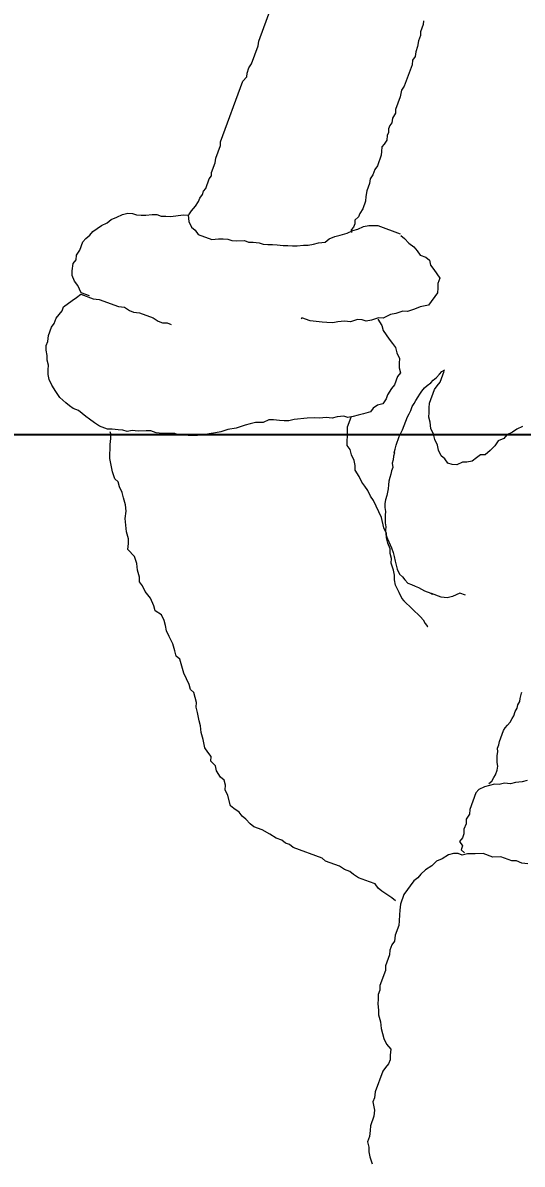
# Model space of a CAD drawing. Header units: millimetres. Extents: x 322668 to 332469, y 13187 to 20117.
# Drawn here: x 327921.3 to 327945.1, y 17531.2 to 17585.6 of the extents above; entities that cross this region are included whole.
import ezdxf

# ---------------------------------------------------------------- set-up
doc = ezdxf.new("R2010")
doc.units = ezdxf.units.MM
doc.header["$LTSCALE"] = 50
doc.header["$MEASUREMENT"] = 0
doc.header["$PDMODE"] = 3
doc.header["$PDSIZE"] = -0.5
doc.layers.get('0').update_dxf_attribs({"linetype": 'CONTINUOUS'})
doc.layers.get('DEFPOINTS').update_dxf_attribs({"linetype": 'CONTINUOUS'})
doc.layers.add('ekp-insan', color=251, linetype='CONTINUOUS', lineweight=15)
doc.layers.add('GRC-Ekipman', color=4, linetype='CONTINUOUS', lineweight=25)
doc.layers.add('MIM_OLCU-DIS', color=1, linetype='CONTINUOUS')
doc.styles.add('OLCU', font='TSIMPLEX.SHX', dxfattribs={"width": 0.7})
doc.dimstyles.new('200-OLCU-DIŞ', dxfattribs={"dimtxt": 30, "dimasz": 10, "dimexe": 0, "dimexo": 0, "dimgap": 10, "dimtad": 1, "dimdec": 1, "dimdsep": 46, "dimtxsty": 'OLCU', "dimblk1": 'DOT', "dimblk2": 'DOT', "dimsah": 1, "dimcen": 0, "dimclrd": 7, "dimclre": 7, "dimclrt": 4, "dimadec": 0, "dimazin": 0, "dimtfac": 1, "dimtdec": 1, "dimtix": 1, "dimtmove": 2, "dimatfit": 3, "dimldrblk": 'DOT', "dimfxl": 0, "dimtolj": 1, "dimarcsym": 0})

# ---------------------------------------------------------------- blocks, each defined once
blk = doc.blocks.new('_DOT')
at = {"color": 0, "linetype": 'ByBlock'}
blk.add_line((-0.5, 0), (-1, 0), dxfattribs=at)
at = {"color": 0, "linetype": 'ByBlock', "const_width": 0.5}
blk.add_lwpolyline([(-0.25, 0, 1), (0.25, 0, 1)], format="xyb", close=True, dxfattribs=at)
blk = doc.blocks.new('*D159')
at = {"layer": 'DEFPOINTS', "color": 0}
for p in [(329577.746, 18407.964, -57.501), (327588.544, 14892.995), (330092.587, 14892.995)]:
    blk.add_point(p, dxfattribs=at)
at = {"layer": 'MIM_OLCU-DIS', "color": 7, "lineweight": -2}
for p, q in [((330052.834, 18407.964), (330092.587, 18407.964)), ((330092.587, 18397.964), (330092.587, 14902.995)), ((330052.587, 14892.995), (330092.587, 14892.995))]:
    blk.add_line(p, q, dxfattribs=at)
at = {"layer": 'MIM_OLCU-DIS', "color": 7, "lineweight": -2, "xscale": 10, "yscale": 10, "zscale": 10}
for p, rotation in [((330092.587, 18407.964), 90), ((330092.587, 14892.995), 270)]:
    blk.add_blockref('_DOT', p, dxfattribs=dict(at, rotation=rotation))
at = {"layer": 'MIM_OLCU-DIS', "color": 4, "insert": (330067.587, 16650.479), "char_height": 30, "attachment_point": 5, "rotation": 90, "style": 'OLCU'}
blk.add_mtext('\\A1;3515', dxfattribs=at)
blk = doc.blocks.new('İNSAN-1')
for p, q in [((15.937, 35.237), (15.836, 35.572)), ((15.995, 34.992), (15.937, 35.237)), ((15.989, 34.771), (15.995, 34.992)), ((15.951, 34.264), (16.047, 34.526)), ((16.047, 34.526), (15.989, 34.771)), ((15.744, 33.297), (15.913, 33.756)), ((15.913, 33.756), (15.92, 33.977)), ((15.92, 33.977), (15.951, 34.264)), ((15.713, 33.01), (15.744, 33.297)), ((15.789, 32.61), (15.713, 33.01)), ((15.324, 31.142), (15.686, 32.126)), ((15.686, 32.126), (15.717, 32.413)), ((15.717, 32.413), (15.789, 32.61)), ((15.185, 30.97), (15.324, 31.142)), ((14.968, 30.379), (14.975, 30.6)), ((14.975, 30.6), (15.047, 30.797)), ((15.047, 30.797), (15.185, 30.97)), ((14.937, 30.093), (14.968, 30.379)), ((15.151, 29.865), (14.937, 30.093)), ((15.276, 29.596), (15.151, 29.865)), ((15.335, 29.35), (15.276, 29.596)), ((15.394, 29.105), (15.335, 29.35)), ((15.428, 28.795), (15.394, 29.105)), ((15.529, 28.46), (15.428, 28.795)), ((15.522, 28.239), (15.529, 28.46)), ((15.556, 27.928), (15.522, 28.239)), ((15.55, 27.707), (15.556, 27.928)), ((15.463, 27.068), (15.47, 27.289)), ((15.47, 27.289), (15.543, 27.486)), ((15.543, 27.486), (15.55, 27.707)), ((15.198, 26.347), (15.463, 27.068)), ((15.191, 26.126), (15.198, 26.347)), ((14.991, 25.38), (14.998, 25.601)), ((14.998, 25.601), (15.191, 26.126)), ((14.756, 24.945), (14.894, 25.117)), ((14.894, 25.117), (14.991, 25.38)), ((14.556, 24.199), (14.725, 24.658)), ((14.725, 24.658), (14.756, 24.945)), ((14.518, 23.691), (14.549, 23.978)), ((14.549, 23.978), (14.556, 24.199)), ((14.481, 23.184), (14.512, 23.47)), ((14.512, 23.47), (14.518, 23.691)), ((14.312, 22.725), (14.481, 23.184)), ((14.719, 23.022), (14.892, 22.883)), ((14.892, 22.883), (15.13, 22.721)), ((14.011, 22.314), (14.149, 22.486)), ((14.149, 22.486), (14.312, 22.725)), ((15.13, 22.721), (15.369, 22.559)), ((15.369, 22.559), (15.541, 22.421)), ((15.541, 22.421), (15.69, 22.217)), ((13.507, 21.754), (13.645, 21.927)), ((13.645, 21.927), (13.849, 22.075)), ((13.849, 22.075), (14.011, 22.314)), ((15.69, 22.217), (15.953, 22.12)), ((15.953, 22.12), (16.478, 21.927)), ((16.478, 21.927), (16.716, 21.765)), ((8.402, 21.25), (8.689, 21.219)), ((12.758, 21.136), (12.986, 21.35)), ((12.986, 21.35), (13.279, 21.54)), ((13.279, 21.54), (13.507, 21.754)), ((16.716, 21.765), (16.889, 21.627)), ((16.889, 21.627), (17.151, 21.53)), ((17.151, 21.53), (17.39, 21.368)), ((17.39, 21.368), (18.046, 21.126)), ((8.689, 21.219), (8.952, 21.122)), ((8.952, 21.122), (9.173, 21.115)), ((9.173, 21.115), (9.698, 20.922)), ((9.698, 20.922), (10.074, 20.932)), ((10.074, 20.932), (10.534, 20.763)), ((10.534, 20.763), (10.91, 20.773)), ((10.91, 20.773), (11.287, 20.784)), ((11.287, 20.784), (11.532, 20.843)), ((11.591, 20.597), (11.418, 20.736)), ((11.532, 20.843), (11.729, 20.77)), ((11.729, 20.77), (11.95, 20.763)), ((11.95, 20.763), (12.195, 20.822)), ((12.195, 20.822), (12.489, 21.012)), ((12.489, 21.012), (12.758, 21.136)), ((18.046, 21.126), (18.219, 20.988)), ((18.219, 20.988), (19.597, 20.481)), ((11.518, 20.401), (11.591, 20.597)), ((11.667, 20.197), (11.518, 20.401)), ((11.529, 20.024), (11.667, 20.197)), ((19.597, 20.481), (19.77, 20.343)), ((19.77, 20.343), (19.967, 20.27)), ((19.967, 20.27), (20.14, 20.132)), ((11.353, 19.344), (11.45, 19.606)), ((11.45, 19.606), (11.456, 19.827)), ((11.456, 19.827), (11.529, 20.024)), ((20.14, 20.132), (20.402, 20.035)), ((20.402, 20.035), (20.706, 19.849)), ((20.706, 19.849), (21.076, 19.638)), ((21.076, 19.638), (21.47, 19.493)), ((11.184, 18.885), (11.346, 19.123)), ((11.346, 19.123), (11.353, 19.344)), ((21.47, 19.493), (21.643, 19.355)), ((21.643, 19.355), (21.857, 19.127)), ((21.857, 19.127), (22.03, 18.989)), ((10.887, 17.877), (11.177, 18.664)), ((11.177, 18.664), (11.184, 18.885)), ((22.03, 18.989), (22.178, 18.786)), ((22.178, 18.786), (22.417, 18.623)), ((22.417, 18.623), (22.589, 18.485)), ((22.589, 18.485), (22.707, 17.995)), ((22.707, 17.995), (22.832, 17.726)), ((8.991, 17.383), (9.236, 17.441)), ((9.236, 17.441), (9.523, 17.41)), ((9.523, 17.41), (9.768, 17.469)), ((9.768, 17.469), (9.989, 17.462)), ((9.989, 17.462), (10.235, 17.521)), ((10.235, 17.521), (10.48, 17.58)), ((10.48, 17.58), (10.749, 17.704)), ((10.749, 17.704), (10.887, 17.877)), ((22.832, 17.726), (22.825, 17.505)), ((22.825, 17.505), (22.884, 17.26)), ((8.435, 17.289), (8.68, 17.348)), ((8.68, 17.348), (8.991, 17.383)), ((9.952, 17.014), (9.867, 16.784)), ((10.033, 17.147), (9.952, 17.014)), ((10.126, 17.31), (10.033, 17.147)), ((10.265, 17.422), (10.126, 17.31)), ((22.884, 17.26), (23.056, 17.122)), ((23.056, 17.122), (23.246, 16.828)), ((9.867, 16.784), (9.832, 16.601)), ((9.832, 16.601), (9.865, 16.425)), ((9.865, 16.425), (9.87, 16.26)), ((23.246, 16.828), (23.305, 16.583)), ((23.305, 16.583), (23.52, 16.355)), ((23.52, 16.355), (23.513, 16.134)), ((9.875, 16.094), (9.84, 15.911)), ((9.84, 15.911), (9.845, 15.746)), ((9.87, 16.26), (9.875, 16.094)), ((23.513, 16.134), (23.661, 15.93)), ((23.661, 15.93), (23.81, 15.727)), ((9.757, 15.419), (9.566, 14.901)), ((9.781, 15.573), (9.757, 15.419)), ((9.845, 15.746), (9.781, 15.573)), ((23.81, 15.727), (23.886, 15.326)), ((23.886, 15.326), (23.986, 14.991)), ((9.484, 14.767), (9.374, 14.645)), ((9.566, 14.901), (9.484, 14.767)), ((23.986, 14.991), (24.021, 14.681)), ((9.078, 14.198), (9.004, 13.996)), ((9.16, 14.331), (9.078, 14.198)), ((9.252, 14.493), (9.16, 14.331)), ((9.374, 14.645), (9.252, 14.493)), ((24.021, 14.681), (24.08, 14.435)), ((24.08, 14.435), (24.156, 14.035)), ((8.888, 13.679), (8.795, 13.517)), ((8.912, 13.834), (8.888, 13.679)), ((9.004, 13.996), (8.912, 13.834)), ((24.156, 14.035), (24.215, 13.79)), ((24.215, 13.79), (24.208, 13.569)), ((8.715, 13.122), (8.694, 13.064)), ((8.771, 13.363), (8.715, 13.122)), ((8.795, 13.517), (8.771, 13.363)), ((24.208, 13.569), (24.267, 13.324)), ((24.267, 13.324), (24.326, 13.079)), ((24.326, 13.079), (24.498, 12.94)), ((24.498, 12.94), (24.557, 12.695)), ((24.557, 12.695), (24.682, 12.426)), ((24.682, 12.426), (24.806, 12.157)), ((24.806, 12.157), (24.907, 11.822)), ((24.907, 11.822), (25.007, 11.487)), ((25.007, 11.487), (25.18, 11.349)), ((25.18, 11.349), (25.238, 11.104)), ((25.238, 11.104), (25.339, 10.769)), ((25.339, 10.769), (25.505, 10.41)), ((25.505, 10.41), (25.629, 10.14)), ((13.189, 9.931), (13.168, 9.938)), ((13.304, 9.794), (13.189, 9.931)), ((25.629, 10.14), (25.688, 9.895)), ((25.688, 9.895), (25.747, 9.65)), ((13.403, 9.616), (13.304, 9.794)), ((13.518, 9.48), (13.403, 9.616)), ((14.319, 8.714), (13.518, 9.48)), ((25.747, 9.65), (25.871, 9.381)), ((25.871, 9.381), (26.175, 9.194)), ((14.434, 8.578), (14.319, 8.714)), ((26.175, 9.194), (26.234, 8.949)), ((26.234, 8.949), (26.4, 8.59)), ((11.382, 8.44), (11.644, 8.343)), ((11.644, 8.343), (12.004, 8.509)), ((12.004, 8.509), (12.249, 8.568)), ((12.249, 8.568), (12.535, 8.537)), ((12.535, 8.537), (12.995, 8.368)), ((13.024, 8.344), (12.944, 8.399)), ((13.332, 8.231), (13.024, 8.344)), ((13.478, 8.152), (13.332, 8.231)), ((14.418, 8.589), (14.542, 8.319)), ((14.542, 8.319), (14.708, 7.96)), ((26.4, 8.59), (26.656, 8.273)), ((26.656, 8.273), (26.78, 8.003)), ((13.624, 8.073), (13.478, 8.152)), ((13.779, 8.016), (13.624, 8.073)), ((13.947, 7.93), (13.779, 8.016)), ((14.123, 7.865), (13.947, 7.93)), ((14.266, 7.712), (14.123, 7.865)), ((14.388, 7.567), (14.266, 7.712)), ((14.708, 7.96), (14.767, 7.715)), ((14.767, 7.715), (14.76, 7.494)), ((26.78, 8.003), (26.929, 7.8)), ((26.929, 7.8), (26.922, 7.579)), ((14.518, 7.444), (14.388, 7.567)), ((14.629, 7.203), (14.518, 7.444)), ((14.683, 7.009), (14.629, 7.203)), ((14.76, 7.494), (14.819, 7.249)), ((14.819, 7.249), (14.919, 6.914)), ((26.922, 7.579), (27.022, 7.244)), ((27.022, 7.244), (27.057, 6.933)), ((14.736, 6.814), (14.683, 7.009)), ((14.781, 6.598), (14.736, 6.814)), ((14.835, 6.403), (14.781, 6.598)), ((14.919, 6.914), (14.913, 6.693)), ((14.913, 6.693), (14.971, 6.448)), ((27.057, 6.933), (27.157, 6.598)), ((27.157, 6.598), (27.479, 6.256)), ((14.902, 6.178), (14.835, 6.403)), ((15.097, 5.757), (14.902, 6.178)), ((14.971, 6.448), (14.965, 6.227)), ((14.965, 6.227), (15.089, 5.958)), ((27.479, 6.256), (27.448, 5.97)), ((15.089, 5.958), (15.148, 5.713)), ((15.172, 5.554), (15.097, 5.757)), ((15.148, 5.713), (15.141, 5.492)), ((15.141, 5.492), (15.266, 5.222)), ((15.196, 5.346), (15.172, 5.554)), ((27.448, 5.97), (27.441, 5.749)), ((27.441, 5.749), (27.541, 5.414)), ((15.183, 5.175), (15.196, 5.346)), ((15.214, 4.989), (15.183, 5.175)), ((15.215, 4.789), (15.214, 4.989)), ((15.266, 5.222), (15.383, 4.732)), ((27.541, 5.414), (27.611, 4.792)), ((15.19, 4.448), (15.203, 4.618)), ((15.222, 4.262), (15.19, 4.448)), ((15.203, 4.618), (15.215, 4.789)), ((15.383, 4.732), (15.508, 4.463)), ((15.508, 4.463), (15.757, 3.924)), ((27.611, 4.792), (27.556, 4.44)), ((27.556, 4.44), (27.59, 4.129)), ((15.137, 3.693), (15.188, 3.899)), ((15.188, 3.899), (15.223, 4.061)), ((15.223, 4.061), (15.222, 4.262)), ((15.757, 3.924), (15.905, 3.72)), ((27.59, 4.129), (27.69, 3.794)), ((15.047, 3.176), (15.068, 3.369)), ((15.068, 3.369), (15.102, 3.531)), ((15.102, 3.531), (15.137, 3.693)), ((15.905, 3.72), (16.03, 3.451)), ((16.03, 3.451), (16.178, 3.247)), ((27.69, 3.794), (27.749, 3.549)), ((27.749, 3.549), (27.874, 3.28)), ((27.874, 3.28), (27.933, 3.035)), ((14.935, 2.668), (14.992, 2.822)), ((14.992, 2.822), (15.034, 3.006)), ((15.034, 3.006), (15.047, 3.176)), ((16.178, 3.247), (16.327, 3.044)), ((16.327, 3.044), (16.451, 2.774)), ((16.451, 2.774), (16.641, 2.481)), ((27.933, 3.035), (28.105, 2.897)), ((28.105, 2.897), (28.206, 2.562)), ((11.529, 2.094), (11.798, 2.219)), ((11.798, 2.219), (12.019, 2.212)), ((12.019, 2.212), (12.216, 2.139)), ((14.843, 2.352), (14.9, 2.506)), ((14.867, 2.143), (14.843, 2.352)), ((14.9, 2.506), (14.935, 2.668)), ((16.641, 2.481), (16.635, 2.26)), ((16.635, 2.26), (16.693, 2.015)), ((28.206, 2.562), (28.282, 2.161)), ((10.206, 1.538), (10.434, 1.752)), ((10.434, 1.752), (10.655, 1.746)), ((10.655, 1.746), (10.859, 1.894)), ((10.859, 1.894), (11.062, 2.043)), ((11.062, 2.043), (11.308, 2.101)), ((11.308, 2.101), (11.529, 2.094)), ((12.216, 2.139), (12.365, 1.936)), ((12.365, 1.936), (12.537, 1.798)), ((12.537, 1.798), (12.662, 1.528)), ((14.78, 1.647), (14.739, 1.474)), ((14.763, 1.657), (14.819, 1.811)), ((14.819, 1.811), (14.832, 1.981)), ((14.832, 1.981), (14.867, 2.143)), ((16.693, 2.015), (16.818, 1.746)), ((16.818, 1.746), (16.877, 1.5)), ((28.282, 2.161), (28.341, 1.916)), ((28.334, 1.695), (28.327, 1.474)), ((28.341, 1.916), (28.334, 1.695)), ((9.816, 1.086), (9.978, 1.324)), ((9.978, 1.324), (10.206, 1.538)), ((12.662, 1.528), (12.721, 1.283)), ((12.721, 1.283), (12.845, 1.014)), ((14.691, 1.28), (14.539, 0.865)), ((14.739, 1.474), (14.691, 1.28)), ((16.877, 1.5), (17.025, 1.297)), ((17.025, 1.297), (17.019, 1.076)), ((28.32, 1.253), (28.289, 0.967)), ((28.327, 1.474), (28.32, 1.253)), ((8.935, 0.516), (9.139, 0.665)), ((9.139, 0.665), (9.408, 0.789)), ((9.408, 0.789), (9.547, 0.962)), ((9.547, 0.962), (9.816, 1.086)), ((12.845, 1.014), (12.904, 0.769)), ((12.904, 0.769), (13.028, 0.499)), ((14.375, 0.549), (14.146, -0.073)), ((14.449, 0.686), (14.375, 0.549)), ((14.539, 0.865), (14.449, 0.686)), ((17.005, 0.634), (16.998, 0.413)), ((17.012, 0.855), (17.005, 0.634)), ((17.019, 1.076), (17.012, 0.855)), ((22.31, 0.469), (22.711, 0.545)), ((22.711, 0.545), (23.046, 0.645)), ((23.046, 0.645), (23.291, 0.703)), ((23.291, 0.703), (23.602, 0.738)), ((23.602, 0.738), (23.847, 0.797)), ((23.847, 0.797), (24.158, 0.831)), ((24.158, 0.831), (24.379, 0.824)), ((24.379, 0.824), (24.6, 0.818)), ((24.6, 0.818), (24.821, 0.811)), ((24.821, 0.811), (25.043, 0.804)), ((25.043, 0.804), (25.239, 0.731)), ((25.239, 0.731), (25.46, 0.724)), ((25.46, 0.724), (25.837, 0.735)), ((25.837, 0.735), (26.124, 0.704)), ((26.124, 0.704), (26.386, 0.607)), ((26.386, 0.607), (26.607, 0.6)), ((26.607, 0.6), (26.984, 0.611)), ((26.984, 0.611), (27.27, 0.58)), ((27.27, 0.58), (27.516, 0.638)), ((27.516, 0.638), (27.713, 0.566)), ((27.713, 0.566), (27.934, 0.559)), ((27.934, 0.559), (28.22, 0.528)), ((28.289, 0.967), (28.282, 0.746)), ((28.282, 0.746), (28.324, 0.656)), ((8.666, 0.392), (8.935, 0.516)), ((13.028, 0.499), (13.063, 0.189)), ((13.063, 0.189), (13.122, -0.057)), ((16.998, 0.413), (16.829, -0.046)), ((18.933, -0.001), (19.554, 0.068)), ((19.554, 0.068), (19.8, 0.127)), ((19.8, 0.127), (20.021, 0.12)), ((20.021, 0.12), (20.242, 0.113)), ((20.242, 0.113), (20.528, 0.082)), ((20.528, 0.082), (20.749, 0.075)), ((20.749, 0.075), (21.019, 0.199)), ((21.019, 0.199), (21.395, 0.21)), ((21.395, 0.21), (21.64, 0.268)), ((21.64, 0.268), (21.886, 0.327)), ((21.886, 0.327), (22.31, 0.469)), ((28.22, 0.528), (28.441, 0.521)), ((28.441, 0.521), (28.835, 0.376)), ((28.835, 0.376), (29.074, 0.214)), ((29.074, 0.214), (29.312, 0.051)), ((29.312, 0.051), (29.485, -0.087)), ((13.108, -0.498), (13.101, -0.719)), ((13.115, -0.277), (13.108, -0.498)), ((13.122, -0.057), (13.115, -0.277)), ((13.99, -0.369), (13.922, -0.556)), ((14.072, -0.211), (13.99, -0.369)), ((14.146, -0.073), (14.072, -0.211)), ((15.572, -0.627), (15.776, -0.478)), ((15.776, -0.478), (15.914, -0.305)), ((15.914, -0.305), (16.249, -0.205)), ((16.249, -0.205), (16.494, -0.147)), ((16.494, -0.147), (16.739, -0.088)), ((16.739, -0.088), (16.985, -0.029)), ((16.985, -0.029), (17.181, -0.102)), ((17.181, -0.102), (17.492, -0.067)), ((17.492, -0.067), (17.737, -0.008)), ((17.737, -0.008), (18.024, -0.039)), ((18.024, -0.039), (18.335, -0.005)), ((18.335, -0.005), (18.556, -0.012)), ((18.556, -0.012), (18.933, -0.001)), ((29.485, -0.087), (29.658, -0.225)), ((29.658, -0.225), (29.83, -0.363)), ((29.83, -0.363), (30.093, -0.459)), ((30.093, -0.459), (30.266, -0.598)), ((13.101, -0.719), (12.86, -1.375)), ((13.635, -1.015), (13.561, -1.153)), ((13.745, -0.844), (13.635, -1.015)), ((13.819, -0.706), (13.745, -0.844)), ((13.922, -0.556), (13.819, -0.706)), ((15.092, -1.12), (15.165, -0.924)), ((15.165, -0.924), (15.327, -0.685)), ((15.327, -0.685), (15.572, -0.627)), ((30.266, -0.598), (30.438, -0.736)), ((30.438, -0.736), (30.718, -0.988)), ((30.718, -0.988), (30.908, -1.281)), ((12.722, -1.548), (12.584, -1.721)), ((12.86, -1.375), (12.722, -1.548)), ((13.198, -1.561), (13.034, -1.688)), ((13.335, -1.446), (13.198, -1.561)), ((13.466, -1.282), (13.335, -1.446)), ((13.561, -1.153), (13.466, -1.282)), ((14.623, -1.99), (14.768, -1.597)), ((14.768, -1.597), (14.906, -1.424)), ((14.906, -1.424), (15.092, -1.12)), ((30.908, -1.281), (31.099, -1.575)), ((31.099, -1.575), (31.223, -1.844)), ((12.584, -1.721), (12.391, -2.246)), ((12.622, -2.102), (12.507, -2.224)), ((12.753, -1.938), (12.622, -2.102)), ((12.918, -1.81), (12.753, -1.938)), ((13.034, -1.688), (12.918, -1.81)), ((14.485, -2.163), (14.623, -1.99)), ((14.543, -2.408), (14.485, -2.163)), ((31.223, -1.844), (31.282, -2.089)), ((31.282, -2.089), (31.275, -2.31)), ((12.507, -2.224), (12.357, -2.31)), ((14.53, -2.85), (14.537, -2.629)), ((14.537, -2.629), (14.543, -2.408)), ((31.275, -2.31), (31.268, -2.531)), ((31.268, -2.531), (31.327, -2.776)), ((14.654, -3.12), (14.53, -2.85)), ((14.713, -3.365), (14.654, -3.12)), ((31.327, -2.776), (31.32, -2.997)), ((31.32, -2.997), (31.379, -3.242)), ((31.379, -3.242), (31.372, -3.463)), ((14.862, -3.568), (14.713, -3.365)), ((15.01, -3.772), (14.862, -3.568)), ((15.159, -3.976), (15.01, -3.772)), ((31.3, -3.66), (31.269, -3.947)), ((31.372, -3.463), (31.3, -3.66)), ((15.308, -4.179), (15.159, -3.976)), ((15.366, -4.425), (15.308, -4.179)), ((31.124, -4.34), (30.986, -4.513)), ((31.269, -3.947), (31.124, -4.34)), ((14.952, -4.943), (15.311, -4.777)), ((15.311, -4.777), (15.532, -4.784)), ((15.557, -4.718), (15.366, -4.425)), ((15.532, -4.784), (15.867, -4.683)), ((15.867, -4.683), (16.113, -4.625)), ((16.113, -4.625), (16.309, -4.697)), ((16.309, -4.697), (16.531, -4.704)), ((16.531, -4.704), (16.866, -4.604)), ((16.866, -4.604), (17.152, -4.635)), ((17.152, -4.635), (17.463, -4.6)), ((17.463, -4.6), (17.708, -4.542)), ((17.708, -4.542), (17.995, -4.573)), ((17.995, -4.573), (18.216, -4.58)), ((18.216, -4.58), (18.503, -4.611)), ((18.503, -4.611), (18.789, -4.642)), ((18.789, -4.642), (19.183, -4.787)), ((19.183, -4.787), (19.207, -4.721)), ((25.608, -4.544), (25.411, -4.472)), ((25.829, -4.551), (25.608, -4.544)), ((26.026, -4.624), (25.829, -4.551)), ((26.264, -4.786), (26.026, -4.624)), ((26.921, -5.028), (26.264, -4.786)), ((30.889, -4.775), (30.751, -4.948)), ((30.986, -4.513), (30.889, -4.775)), ((13.008, -5.568), (13.146, -5.395)), ((13.146, -5.395), (13.546, -5.319)), ((13.546, -5.319), (13.816, -5.195)), ((13.816, -5.195), (14.151, -5.095)), ((14.151, -5.095), (14.372, -5.101)), ((14.372, -5.101), (14.707, -5.001)), ((14.707, -5.001), (14.952, -4.943)), ((27.207, -5.059), (26.921, -5.028)), ((27.404, -5.131), (27.207, -5.059)), ((27.643, -5.294), (27.404, -5.131)), ((27.929, -5.325), (27.643, -5.294)), ((28.848, -5.663), (27.929, -5.325)), ((30.541, -5.317), (30.133, -5.614)), ((30.613, -5.121), (30.541, -5.317)), ((30.751, -4.948), (30.613, -5.121)), ((12.701, -6.2), (12.707, -5.979)), ((12.707, -5.979), (12.846, -5.806)), ((12.846, -5.806), (13.008, -5.568)), ((29.135, -5.694), (28.848, -5.663)), ((29.726, -5.911), (29.135, -5.694)), ((29.308, -5.832), (29.702, -5.977)), ((29.702, -5.977), (29.867, -6.336)), ((29.929, -5.763), (29.726, -5.911)), ((30.133, -5.614), (29.929, -5.763)), ((12.597, -6.683), (12.694, -6.42)), ((12.694, -6.42), (12.701, -6.2)), ((29.867, -6.336), (30.016, -6.54)), ((12.746, -6.887), (12.597, -6.683)), ((12.894, -7.09), (12.746, -6.887)), ((30.016, -6.54), (30.141, -6.809)), ((30.134, -7.03), (30.079, -7.382)), ((30.141, -6.809), (30.134, -7.03)), ((13.043, -7.294), (12.894, -7.09)), ((13.102, -7.539), (13.043, -7.294)), ((13.275, -7.677), (13.102, -7.539)), ((29.941, -7.555), (29.934, -7.776)), ((30.079, -7.382), (29.941, -7.555)), ((13.537, -7.774), (13.275, -7.677)), ((13.686, -7.978), (13.537, -7.774)), ((13.834, -8.181), (13.686, -7.978)), ((29.771, -8.014), (29.627, -8.408)), ((29.934, -7.776), (29.771, -8.014)), ((14.073, -8.344), (13.834, -8.181)), ((14.287, -8.571), (14.073, -8.344)), ((14.46, -8.709), (14.287, -8.571)), ((17.603, -8.675), (17.358, -8.733)), ((17.872, -8.55), (17.603, -8.675)), ((18.076, -8.402), (17.872, -8.55)), ((18.387, -8.367), (18.076, -8.402)), ((18.632, -8.309), (18.387, -8.367)), ((18.877, -8.25), (18.632, -8.309)), ((19.098, -8.257), (18.877, -8.25)), ((19.409, -8.222), (19.098, -8.257)), ((19.63, -8.229), (19.409, -8.222)), ((19.851, -8.236), (19.63, -8.229)), ((20.073, -8.243), (19.851, -8.236)), ((20.359, -8.274), (20.073, -8.243)), ((20.58, -8.281), (20.359, -8.274)), ((20.801, -8.288), (20.58, -8.281)), ((21.022, -8.295), (20.801, -8.288)), ((21.219, -8.367), (21.022, -8.295)), ((21.506, -8.398), (21.219, -8.367)), ((21.727, -8.405), (21.506, -8.398)), ((21.924, -8.477), (21.727, -8.405)), ((22.3, -8.467), (21.924, -8.477)), ((22.522, -8.474), (22.3, -8.467)), ((22.718, -8.546), (22.522, -8.474)), ((22.94, -8.553), (22.718, -8.546)), ((23.161, -8.56), (22.94, -8.553)), ((23.471, -8.526), (23.161, -8.56)), ((24.128, -8.767), (23.471, -8.526)), ((29.488, -8.58), (29.285, -8.729)), ((29.627, -8.408), (29.488, -8.58)), ((15.552, -9.186), (14.501, -8.799)), ((15.773, -9.193), (15.552, -9.186)), ((15.994, -9.2), (15.773, -9.193)), ((16.239, -9.141), (15.994, -9.2)), ((16.508, -9.017), (16.239, -9.141)), ((16.753, -8.958), (16.508, -9.017)), ((16.66, -9.272), (16.716, -9.119)), ((16.716, -9.119), (16.823, -8.986)), ((17.023, -8.834), (16.753, -8.958)), ((16.823, -8.986), (16.809, -8.866)), ((17.358, -8.733), (17.023, -8.834)), ((24.276, -8.971), (24.128, -8.767)), ((24.449, -9.109), (24.276, -8.971)), ((24.574, -9.378), (24.449, -9.109)), ((28.739, -9.198), (28.47, -9.323)), ((29.147, -8.901), (28.739, -9.198)), ((29.285, -8.729), (29.147, -8.901)), ((16.278, -9.995), (16.422, -9.76)), ((16.422, -9.76), (16.479, -9.608)), ((16.479, -9.608), (16.655, -9.443)), ((16.655, -9.443), (16.66, -9.272)), ((24.571, -9.706), (24.445, -9.89)), ((24.608, -9.689), (24.574, -9.378)), ((24.829, -9.696), (24.608, -9.689)), ((25.451, -9.627), (24.829, -9.696)), ((25.672, -9.634), (25.451, -9.627)), ((25.893, -9.641), (25.672, -9.634)), ((26.09, -9.713), (25.893, -9.641)), ((26.311, -9.72), (26.09, -9.713)), ((26.622, -9.685), (26.311, -9.72)), ((26.843, -9.692), (26.622, -9.685)), ((27.064, -9.699), (26.843, -9.692)), ((27.261, -9.772), (27.064, -9.699)), ((27.482, -9.779), (27.261, -9.772)), ((27.727, -9.72), (27.482, -9.779)), ((27.997, -9.596), (27.727, -9.72)), ((28.266, -9.471), (27.997, -9.596)), ((28.47, -9.323), (28.266, -9.471)), ((16.148, -10.351), (16.278, -9.995)), ((24.106, -10.342), (24.05, -10.494)), ((24.25, -10.107), (24.106, -10.342)), ((24.445, -9.89), (24.25, -10.107)), ((15.95, -11.2), (16.081, -10.845)), ((16.081, -10.845), (16.124, -10.572)), ((16.124, -10.572), (16.148, -10.351)), ((23.869, -10.831), (23.762, -10.964)), ((23.925, -10.678), (23.869, -10.831)), ((24.05, -10.494), (23.925, -10.678)), ((15.801, -11.606), (15.926, -11.421)), ((15.926, -11.421), (15.95, -11.2)), ((23.594, -11.421), (23.487, -11.554)), ((23.762, -10.964), (23.594, -11.421)), ((15.582, -12.044), (15.707, -11.859)), ((15.707, -11.859), (15.801, -11.606)), ((23.482, -11.725), (23.314, -12.182)), ((23.487, -11.554), (23.482, -11.725)), ((15.395, -12.551), (15.582, -12.044)), ((23.29, -12.404), (23.065, -13.012)), ((23.314, -12.182), (23.29, -12.404)), ((15.259, -13.077), (15.366, -12.944)), ((15.366, -12.944), (15.39, -12.722)), ((15.39, -12.722), (15.395, -12.551)), ((23.065, -13.012), (23.06, -13.183)), ((15.054, -13.635), (15.11, -13.483)), ((15.11, -13.483), (15.134, -13.262)), ((15.134, -13.262), (15.259, -13.077)), ((23.06, -13.183), (21.995, -16.076)), ((14.862, -14.314), (14.886, -14.092)), ((14.886, -14.092), (14.992, -13.959)), ((14.992, -13.959), (15.048, -13.806)), ((15.048, -13.806), (15.054, -13.635)), ((14.712, -14.72), (14.717, -14.549)), ((14.717, -14.549), (14.862, -14.314)), ((14.488, -15.329), (14.712, -14.72)), ((14.301, -15.836), (14.427, -15.652)), ((14.427, -15.652), (14.488, -15.329)), ((13.928, -16.851), (14.301, -15.836)), ((21.801, -16.292), (21.795, -16.463)), ((21.995, -16.076), (21.801, -16.292)), ((13.904, -17.073), (13.928, -16.851)), ((21.702, -16.717), (21.576, -16.901)), ((21.795, -16.463), (21.702, -16.717)), ((13.754, -17.478), (13.778, -17.257)), ((13.778, -17.257), (13.904, -17.073)), ((21.576, -16.901), (21.259, -17.764)), ((13.618, -18.005), (13.661, -17.732)), ((13.661, -17.732), (13.754, -17.478)), ((21.259, -17.764), (21.235, -17.985)), ((13.389, -18.784), (13.52, -18.429)), ((13.52, -18.429), (13.525, -18.258)), ((13.525, -18.258), (13.618, -18.005)), ((21.235, -17.985), (20.338, -20.421)), ((13.383, -18.955), (13.389, -18.784))]:
    blk.add_line(p, q)
blk = doc.blocks.new('CTezg.100-80')
blk.add_line((0, -80), (-100, -80))

msp = doc.modelspace()

# ---------------------------------------------------------------- block references
at = {"layer": 'ekp-insan', "rotation": 180}
msp.add_blockref('İNSAN-1', (327953.813, 17566.761, 44145.113), dxfattribs=at)
at = {"layer": 'GRC-Ekipman'}
msp.add_blockref('CTezg.100-80', (328014.412, 17645.964, -145), dxfattribs=at)

# ---------------------------------------------------------------- dimensions: what is measured, and where the dimension line sits
at = {"layer": 'MIM_OLCU-DIS', "color": 22}
dim = msp.add_linear_dim(base=(330092.587, 14892.995), p1=(329577.746, 18407.964, -57.501), p2=(327588.544, 14892.995), angle=270, dimstyle='200-OLCU-DIŞ', dxfattribs=at)
dim.commit()
dim.dimension.update_dxf_attribs({"geometry": '*D159', "text_midpoint": (330067.587, 16650.479)})

doc.saveas('drawing.dxf')
